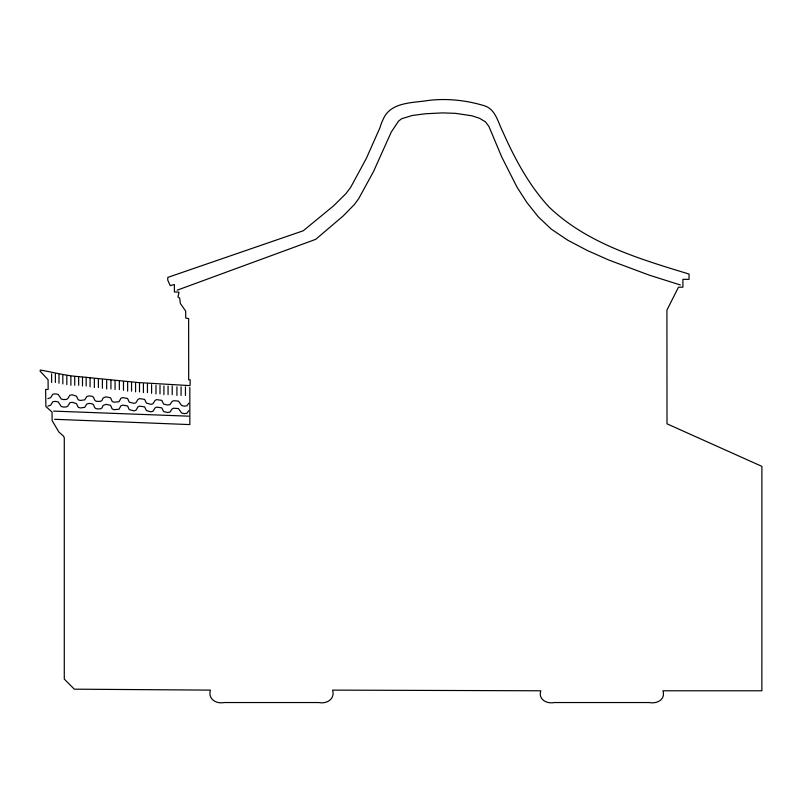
<?xml version="1.0" encoding="UTF-8"?>
<svg xmlns="http://www.w3.org/2000/svg" width="802" height="802" viewBox="0 0 802 802"><rect width="100%" height="100%" fill="white"/><g stroke="black" fill="none" stroke-linecap="round" stroke-linejoin="round"><path stroke-width="1.2" d="M188.681 403.256L186.996 405.762L184.4 406.133L181.643 405.541L178.425 401.06L173.533 400.729L172.169 401.401L169.984 404.619L167.478 405L163.558 404.038L161.834 400.368L156.51 399.627L155.057 400.459L152.871 403.877L150.716 404.298L146.395 403.075L144.621 399.386L139.548 398.634L137.964 399.396L135.889 402.845L133.874 403.336L129.222 402.123L127.598 398.474L122.726 397.642L120.952 398.223L119.027 401.732L113.914 402.213L112.13 401.381L110.566 397.812L105.974 396.84L103.137 397.942L101.984 400.469L100.36 401.381L97.242 401.371A3.168 3.168 0 0 1 94.175 398.845L93.433 397.15L91.939 396.228L88.972 395.927L86.867 396.479L84.671 399.867L80.33 400.459L78.225 399.787L76.431 396.128L72.19 394.805L69.884 395.206L67.739 398.654L66.315 399.456L63.498 399.566L61.233 398.995L58.155 394.373L55.348 393.872L52.802 394.243L50.716 397.612L47.849 398.664M188.681 410.754L186.996 413.261L184.4 413.632L181.643 413.04L178.425 408.559L173.533 408.228L172.169 408.9L169.984 412.118L167.478 412.499L163.558 411.536L161.834 407.867L156.51 407.125L155.057 407.957L152.871 411.376L150.716 411.787L146.395 410.574L144.621 406.885L139.548 406.133L137.964 406.895L135.889 410.343L133.874 410.835L129.222 409.622L127.598 405.962L122.726 405.14L120.952 405.722L119.027 409.231L113.914 409.712L112.13 408.88L110.566 405.311L105.974 404.338L103.137 405.441L101.984 407.967L100.36 408.88L97.242 408.86A3.168 3.168 0 0 1 94.175 406.343L93.433 404.649L91.939 403.727L88.972 403.416L86.867 403.977L84.671 407.366L80.33 407.957L78.225 407.286L76.431 403.627L72.19 402.293L69.884 402.704L67.739 406.153L66.315 406.945L63.498 407.065L61.233 406.494L58.155 401.872L55.348 401.371L52.802 401.742L50.716 405.11L47.849 406.163M177.162 290.184L315.697 239.347L343.296 215.868L354.394 204.5L358.664 198.716L373.471 171.638L391.236 132.109L398.514 121.122L401.672 118.726L412.368 115.478L425.481 113.754L442.594 112.902L455.426 113.343L471.937 115.799L479.476 118.265L485.431 121.814L488.899 126.415L501.771 157.062L517.089 187.287L526.934 202.605L538.312 216.861L551.295 229.151L567.716 240.179L587.445 250.555L608.778 260.028L649.51 275.236L680.367 284.961M53.684 411.115L188.681 416.168M54.606 419.296L189.833 424.589L189.833 387.536M78.646 376.599C65.674 375.697 52.862 372.218 40.311 370.033L40.1 371.136L48.07 379.717L48.15 389.461L45.724 389.461L45.624 390.113L45.884 406.534L52.05 412.048L52.12 420.579L58.857 431.997L63.579 436.198L64.28 437.792L64.28 679.063L74.305 689.169L210.395 690.121C207.728 699.043 216.289 704.166 224.099 702.542L318.885 702.542C326.705 704.166 335.266 699.043 332.599 690.121L540.769 690.783C538.042 699.745 546.984 704.056 554.483 702.542L649.269 702.542C656.768 704.056 665.7 699.745 662.973 690.783L761.86 690.783L761.9 466.373L667.003 423.827L666.923 310.113L678.472 287.206L682.893 287.186L682.903 279.347L689.038 279.347L689.038 274.053C639.595 258.976 587.054 243.537 548.929 206.896C528.789 184.991 514.643 158.495 502.664 131.458C497.882 122.074 495.616 109.062 484.057 105.653C466.503 100.38 447.727 98.255 429.461 100.31C413.311 103.057 390.494 101.483 383.035 119.588A48.27 48.27 0 0 0 380.048 127.498L366.313 158.455L350.604 187.447L345.933 193.623L333.682 205.753L303.226 230.786L167.808 277.392L167.728 280.068L170.245 285.592L174.395 284.55L174.395 291.968L178.996 292.128L177.984 297.001L179.698 298.123L180.38 303.487L185.663 311.076L185.743 318.093L188.63 318.554L188.691 379.837L190.224 379.837L190.064 385.622L138.796 382.594L78.646 376.599L78.646 385.261M185.452 386.815L185.452 395.476M181.082 386.815L181.082 395.476M176.931 386.815L176.931 395.476M172.209 385.973L172.209 394.634M168.059 385.973L168.059 394.634M163.919 385.973L163.919 394.634M159.999 385.261L159.999 393.912M155.969 385.261L155.969 393.912M151.588 384.659L151.588 393.311M147.448 383.937L147.448 392.589M143.418 383.937L143.418 392.589M139.498 383.216L139.498 391.867M135.578 383.216L135.578 391.867M131.548 382.494L131.548 391.145M127.638 382.494L127.638 391.145M123.488 381.652L123.488 390.303M119.338 380.93L119.338 389.582M115.077 380.93L115.077 389.582M110.937 380.328L110.937 388.98M106.676 380.328L106.676 388.98M102.405 379.607L102.405 388.258M98.375 378.885L98.375 387.536M94.345 378.885L94.345 387.536M90.085 378.163L90.085 386.815M86.165 377.321L86.165 385.973M82.486 377.321L82.486 385.973M74.726 376.599L74.726 385.261M70.887 376.599L70.887 385.261M66.817 375.998L66.817 384.659M62.827 375.276L62.827 383.937M58.987 374.554L58.987 383.216M55.378 373.832L55.378 382.494M51.619 373.832L51.619 382.494"/></g></svg>
